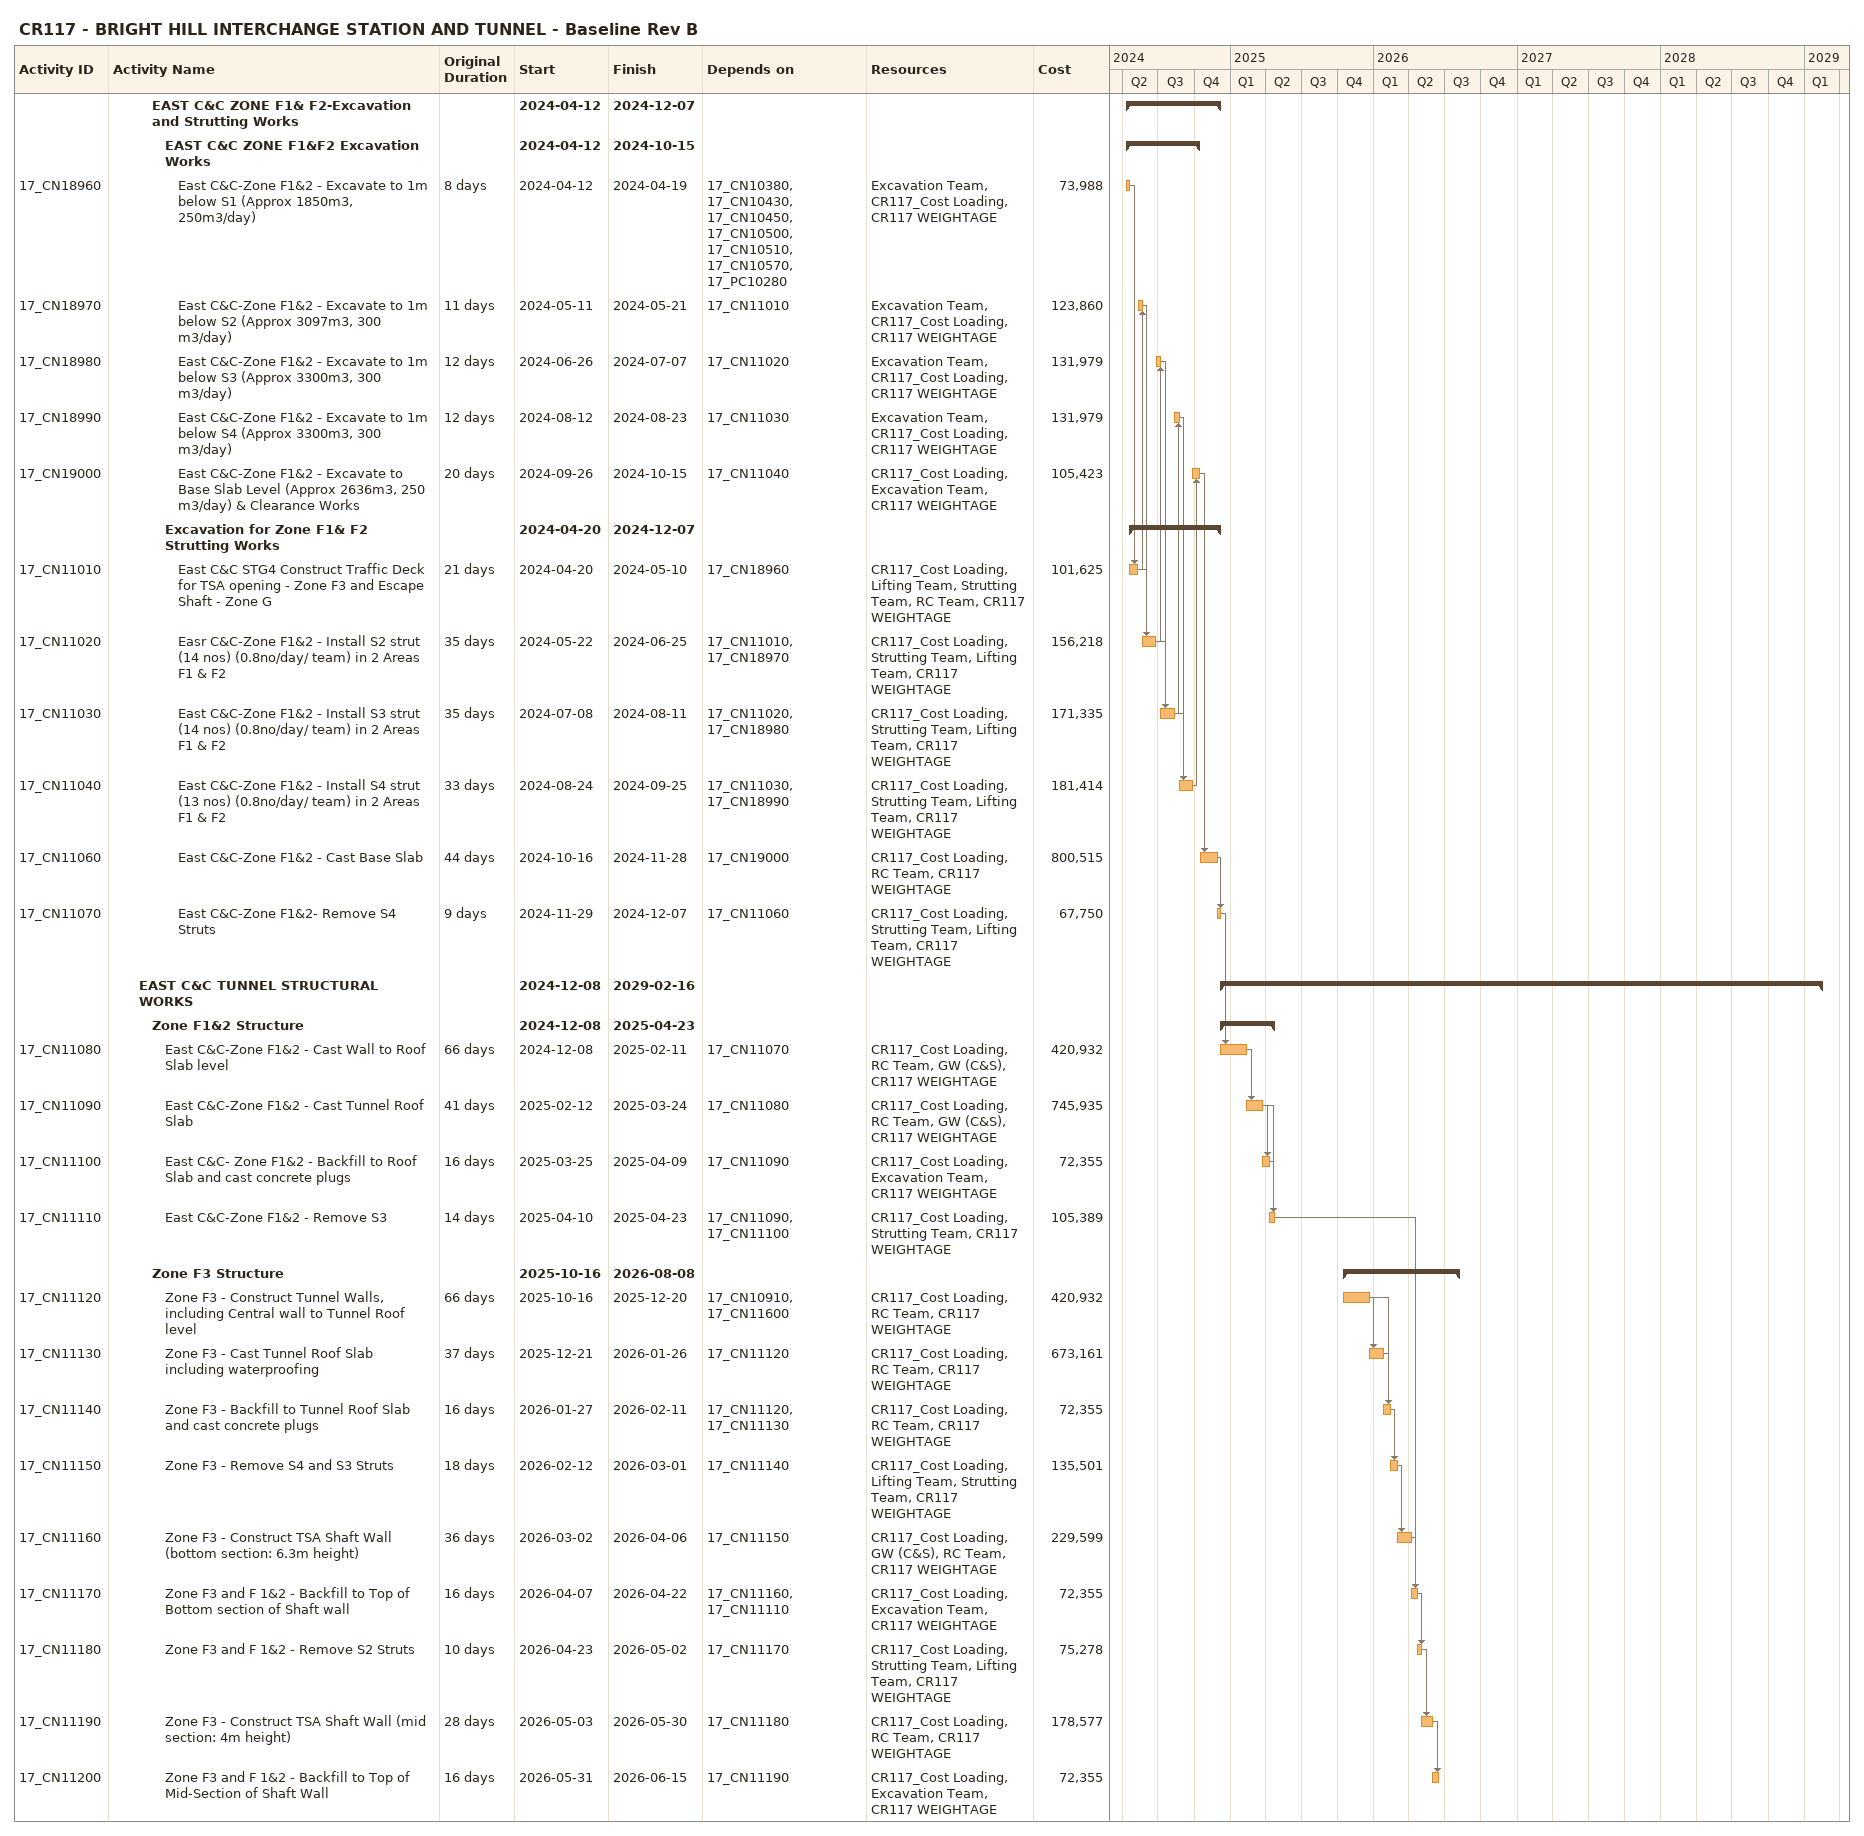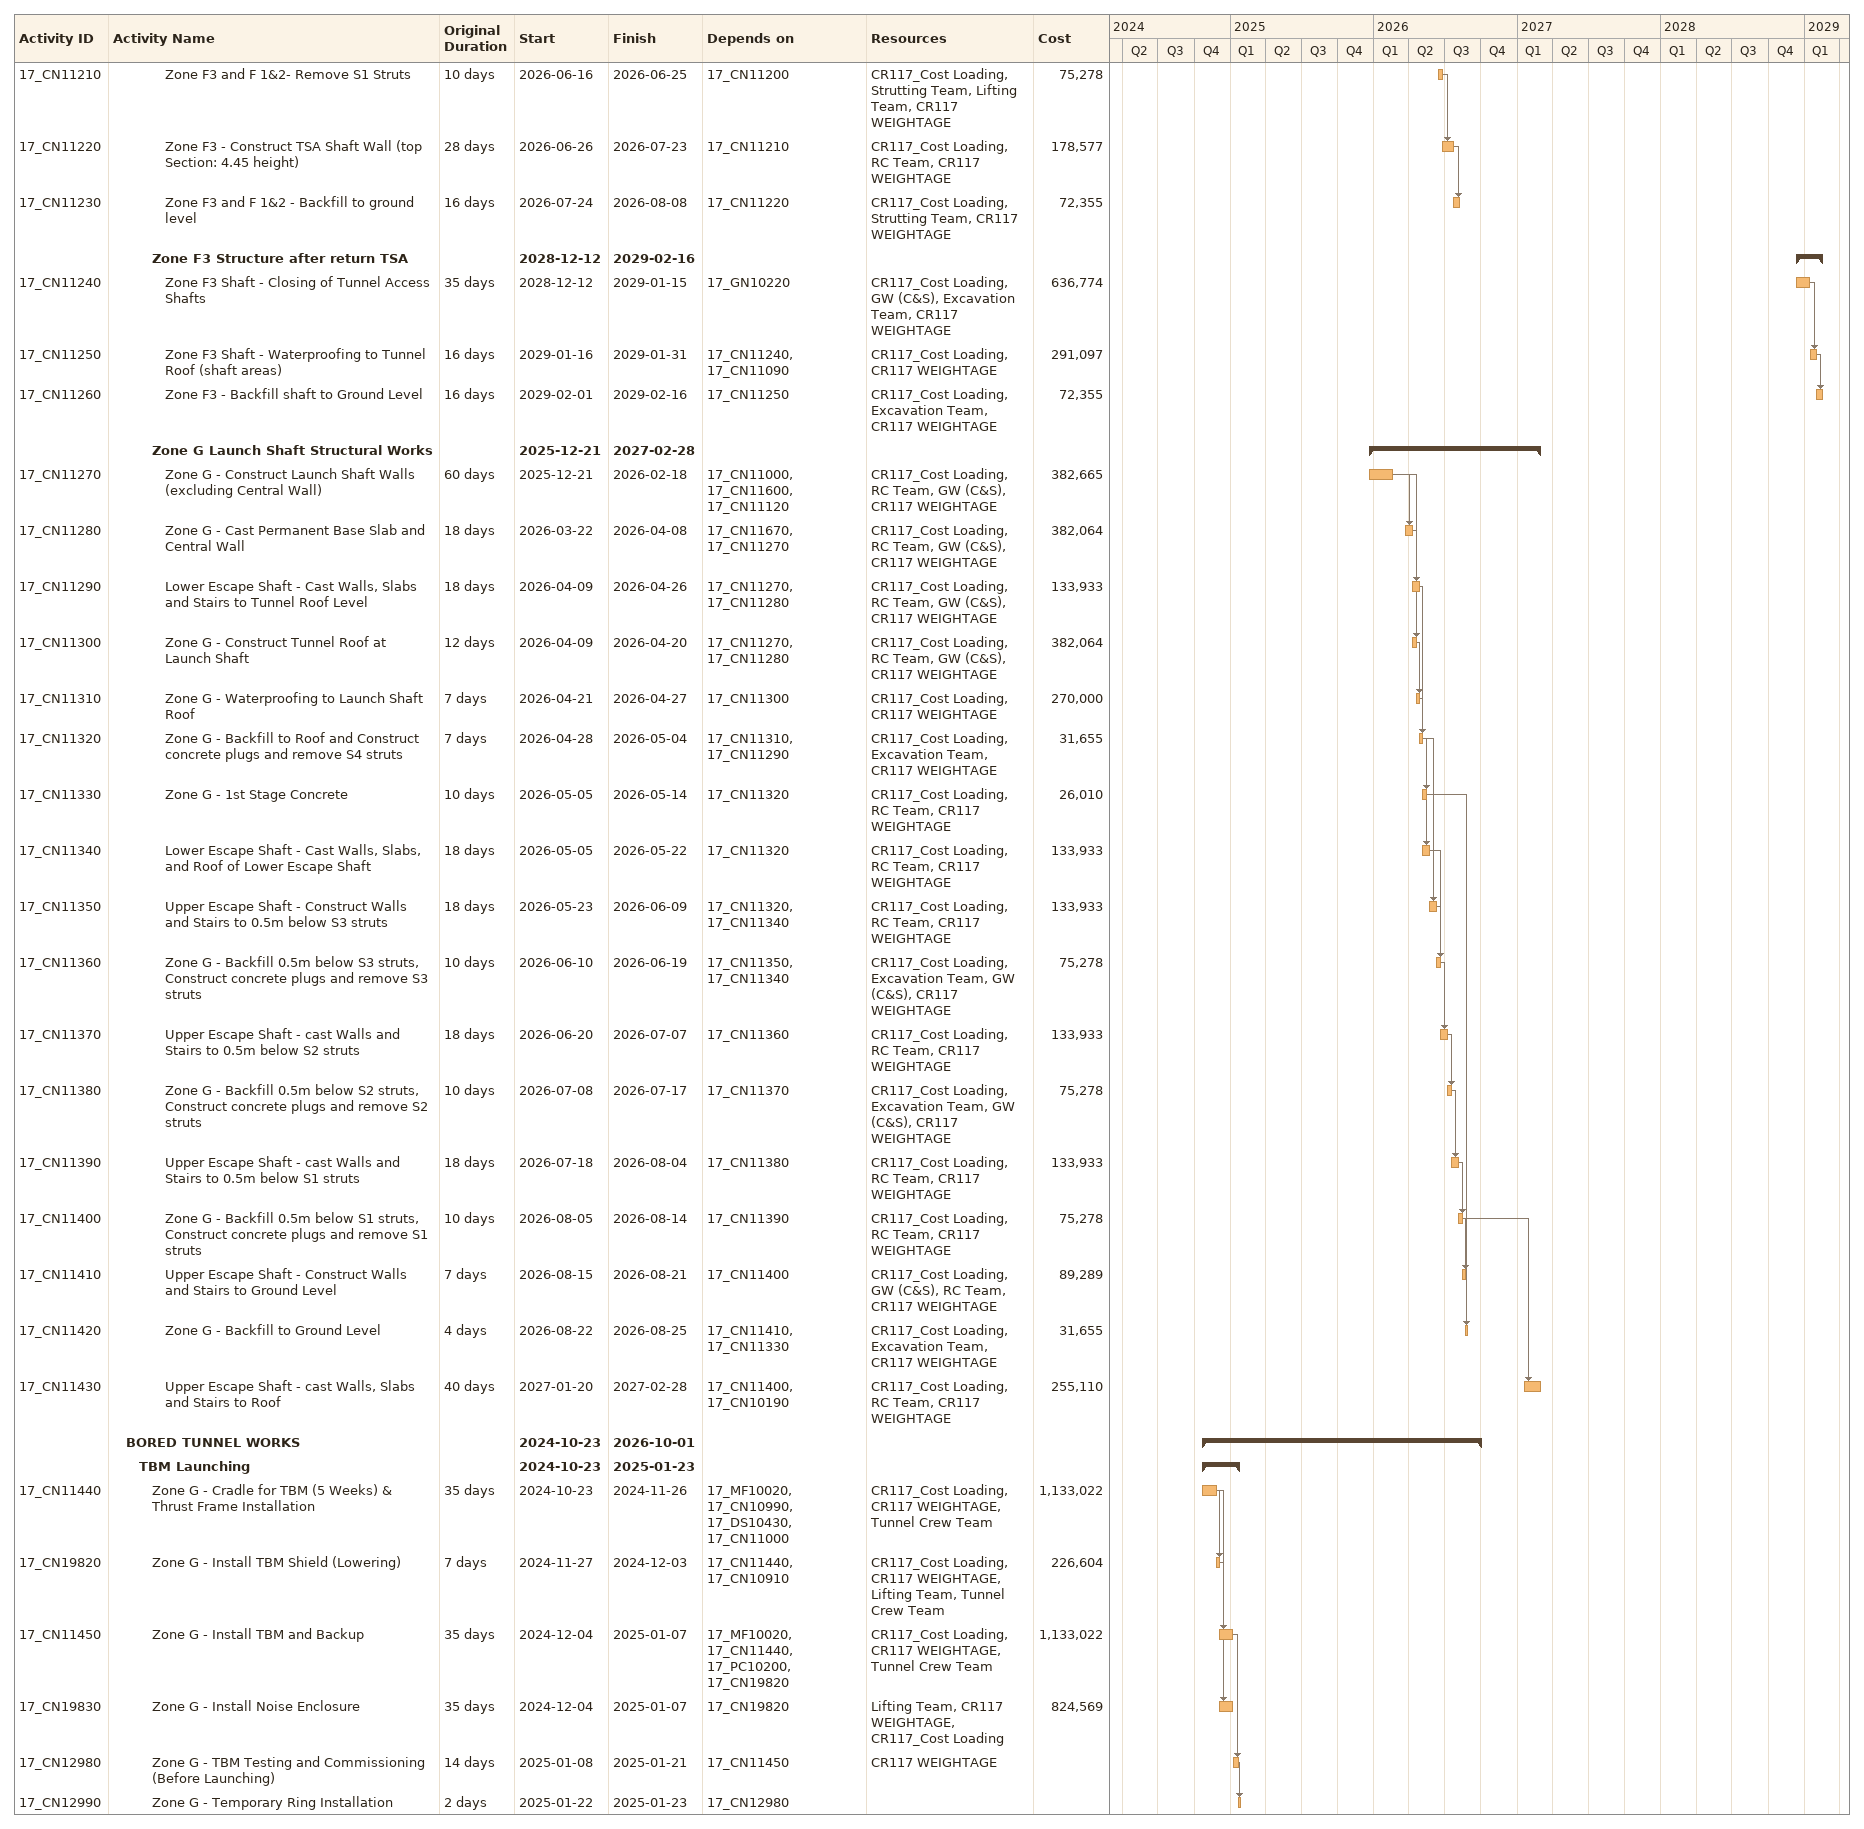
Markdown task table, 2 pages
CR117 - BRIGHT HILL INTERCHANGE STATION AND TUNNEL - Baseline Rev B

| ID | Level | Task | Original duration | Start | Finish | Predecessors | Resources | Cost |
|---|---|---|---|---|---|---|---|---|
|  | 4 | **EAST C&C ZONE F1& F2-Excavation and Strutting Works** |  | 2024-04-12 | 2024-12-07 |  |  |  |
|  | 5 | **EAST C&C ZONE F1&F2 Excavation Works** |  | 2024-04-12 | 2024-10-15 |  |  |  |
| 17_CN18960 | 6 | East C&C-Zone F1&2 - Excavate to 1m below S1 (Approx 1850m3, 250m3/day) | 8d | 2024-04-12 | 2024-04-19 | 17_CN10380, 17_CN10430, 17_CN10450, 17_CN10500, 17_CN10510, 17_CN10570, 17_PC10280 | Excavation Team, CR117_Cost Loading, CR117 WEIGHTAGE | 73988 |
| 17_CN18970 | 6 | East C&C-Zone F1&2 - Excavate to 1m below S2 (Approx 3097m3, 300 m3/day) | 11d | 2024-05-11 | 2024-05-21 | 17_CN11010 | Excavation Team, CR117_Cost Loading, CR117 WEIGHTAGE | 123860 |
| 17_CN18980 | 6 | East C&C-Zone F1&2 - Excavate to 1m below S3 (Approx 3300m3, 300 m3/day) | 12d | 2024-06-26 | 2024-07-07 | 17_CN11020 | Excavation Team, CR117_Cost Loading, CR117 WEIGHTAGE | 131979 |
| 17_CN18990 | 6 | East C&C-Zone F1&2 - Excavate to 1m below S4 (Approx 3300m3, 300 m3/day) | 12d | 2024-08-12 | 2024-08-23 | 17_CN11030 | Excavation Team, CR117_Cost Loading, CR117 WEIGHTAGE | 131979 |
| 17_CN19000 | 6 | East C&C-Zone F1&2 - Excavate to Base Slab Level (Approx 2636m3, 250 m3/day) & Clearance Works | 20d | 2024-09-26 | 2024-10-15 | 17_CN11040 | CR117_Cost Loading, Excavation Team, CR117 WEIGHTAGE | 105423 |
|  | 5 | **Excavation for Zone F1& F2 Strutting Works** |  | 2024-04-20 | 2024-12-07 |  |  |  |
| 17_CN11010 | 6 | East C&C STG4 Construct Traffic Deck for TSA opening - Zone F3 and Escape Shaft - Zone G | 21d | 2024-04-20 | 2024-05-10 | 17_CN18960 | CR117_Cost Loading, Lifting Team, Strutting Team, RC Team, CR117 WEIGHTAGE | 101625 |
| 17_CN11020 | 6 | Easr C&C-Zone F1&2 - Install S2 strut (14 nos) (0.8no/day/ team) in 2 Areas F1 & F2 | 35d | 2024-05-22 | 2024-06-25 | 17_CN11010, 17_CN18970 | CR117_Cost Loading, Strutting Team, Lifting Team, CR117 WEIGHTAGE | 156218 |
| 17_CN11030 | 6 | East C&C-Zone F1&2 - Install S3 strut (14 nos) (0.8no/day/ team) in 2 Areas F1 & F2 | 35d | 2024-07-08 | 2024-08-11 | 17_CN11020, 17_CN18980 | CR117_Cost Loading, Strutting Team, Lifting Team, CR117 WEIGHTAGE | 171335 |
| 17_CN11040 | 6 | East C&C-Zone F1&2 - Install S4 strut (13 nos) (0.8no/day/ team) in 2 Areas F1 & F2 | 33d | 2024-08-24 | 2024-09-25 | 17_CN11030, 17_CN18990 | CR117_Cost Loading, Strutting Team, Lifting Team, CR117 WEIGHTAGE | 181414 |
| 17_CN11060 | 6 | East C&C-Zone F1&2 - Cast Base Slab | 44d | 2024-10-16 | 2024-11-28 | 17_CN19000 | CR117_Cost Loading, RC Team, CR117 WEIGHTAGE | 800515 |
| 17_CN11070 | 6 | East C&C-Zone F1&2- Remove S4 Struts | 9d | 2024-11-29 | 2024-12-07 | 17_CN11060 | CR117_Cost Loading, Strutting Team, Lifting Team, CR117 WEIGHTAGE | 67750 |
|  | 3 | **EAST C&C TUNNEL STRUCTURAL WORKS** |  | 2024-12-08 | 2029-02-16 |  |  |  |
|  | 4 | **Zone F1&2 Structure** |  | 2024-12-08 | 2025-04-23 |  |  |  |
| 17_CN11080 | 5 | East C&C-Zone F1&2 - Cast Wall to Roof Slab level | 66d | 2024-12-08 | 2025-02-11 | 17_CN11070 | CR117_Cost Loading, RC Team, GW (C&S), CR117 WEIGHTAGE | 420932 |
| 17_CN11090 | 5 | East C&C-Zone F1&2 - Cast Tunnel Roof Slab | 41d | 2025-02-12 | 2025-03-24 | 17_CN11080 | CR117_Cost Loading, RC Team, GW (C&S), CR117 WEIGHTAGE | 745935 |
| 17_CN11100 | 5 | East C&C- Zone F1&2 - Backfill to Roof Slab and cast concrete plugs | 16d | 2025-03-25 | 2025-04-09 | 17_CN11090 | CR117_Cost Loading, Excavation Team, CR117 WEIGHTAGE | 72355 |
| 17_CN11110 | 5 | East C&C-Zone F1&2 - Remove S3 | 14d | 2025-04-10 | 2025-04-23 | 17_CN11090, 17_CN11100 | CR117_Cost Loading, Strutting Team, CR117 WEIGHTAGE | 105389 |
|  | 4 | **Zone F3 Structure** |  | 2025-10-16 | 2026-08-08 |  |  |  |
| 17_CN11120 | 5 | Zone F3 - Construct Tunnel Walls, including Central wall to Tunnel Roof level | 66d | 2025-10-16 | 2025-12-20 | 17_CN10910, 17_CN11600 | CR117_Cost Loading, RC Team, CR117 WEIGHTAGE | 420932 |
| 17_CN11130 | 5 | Zone F3 - Cast Tunnel Roof Slab including waterproofing | 37d | 2025-12-21 | 2026-01-26 | 17_CN11120 | CR117_Cost Loading, RC Team, CR117 WEIGHTAGE | 673161 |
| 17_CN11140 | 5 | Zone F3 - Backfill to Tunnel Roof Slab and cast concrete plugs | 16d | 2026-01-27 | 2026-02-11 | 17_CN11120, 17_CN11130 | CR117_Cost Loading, RC Team, CR117 WEIGHTAGE | 72355 |
| 17_CN11150 | 5 | Zone F3 - Remove S4 and S3 Struts | 18d | 2026-02-12 | 2026-03-01 | 17_CN11140 | CR117_Cost Loading, Lifting Team, Strutting Team, CR117 WEIGHTAGE | 135501 |
| 17_CN11160 | 5 | Zone F3 - Construct TSA Shaft Wall (bottom section: 6.3m height) | 36d | 2026-03-02 | 2026-04-06 | 17_CN11150 | CR117_Cost Loading, GW (C&S), RC Team, CR117 WEIGHTAGE | 229599 |
| 17_CN11170 | 5 | Zone F3 and F 1&2 - Backfill to Top of Bottom section of Shaft wall | 16d | 2026-04-07 | 2026-04-22 | 17_CN11160, 17_CN11110 | CR117_Cost Loading, Excavation Team, CR117 WEIGHTAGE | 72355 |
| 17_CN11180 | 5 | Zone F3 and F 1&2 - Remove S2 Struts | 10d | 2026-04-23 | 2026-05-02 | 17_CN11170 | CR117_Cost Loading, Strutting Team, Lifting Team, CR117 WEIGHTAGE | 75278 |
| 17_CN11190 | 5 | Zone F3 - Construct TSA Shaft Wall (mid section: 4m height) | 28d | 2026-05-03 | 2026-05-30 | 17_CN11180 | CR117_Cost Loading, RC Team, CR117 WEIGHTAGE | 178577 |
| 17_CN11200 | 5 | Zone F3 and F 1&2 - Backfill to Top of Mid-Section of Shaft Wall | 16d | 2026-05-31 | 2026-06-15 | 17_CN11190 | CR117_Cost Loading, Excavation Team, CR117 WEIGHTAGE | 72355 |
| 17_CN11210 | 5 | Zone F3 and F 1&2- Remove S1 Struts | 10d | 2026-06-16 | 2026-06-25 | 17_CN11200 | CR117_Cost Loading, Strutting Team, Lifting Team, CR117 WEIGHTAGE | 75278 |
| 17_CN11220 | 5 | Zone F3 - Construct TSA Shaft Wall (top Section: 4.45 height) | 28d | 2026-06-26 | 2026-07-23 | 17_CN11210 | CR117_Cost Loading, RC Team, CR117 WEIGHTAGE | 178577 |
| 17_CN11230 | 5 | Zone F3 and F 1&2 - Backfill to ground level | 16d | 2026-07-24 | 2026-08-08 | 17_CN11220 | CR117_Cost Loading, Strutting Team, CR117 WEIGHTAGE | 72355 |
|  | 4 | **Zone F3 Structure after return TSA** |  | 2028-12-12 | 2029-02-16 |  |  |  |
| 17_CN11240 | 5 | Zone F3 Shaft - Closing of Tunnel Access Shafts | 35d | 2028-12-12 | 2029-01-15 | 17_GN10220 | CR117_Cost Loading, GW (C&S), Excavation Team, CR117 WEIGHTAGE | 636774 |
| 17_CN11250 | 5 | Zone F3 Shaft - Waterproofing to Tunnel Roof (shaft areas) | 16d | 2029-01-16 | 2029-01-31 | 17_CN11240, 17_CN11090 | CR117_Cost Loading, CR117 WEIGHTAGE | 291097 |
| 17_CN11260 | 5 | Zone F3 - Backfill shaft to Ground Level | 16d | 2029-02-01 | 2029-02-16 | 17_CN11250 | CR117_Cost Loading, Excavation Team, CR117 WEIGHTAGE | 72355 |
|  | 4 | **Zone G Launch Shaft Structural Works** |  | 2025-12-21 | 2027-02-28 |  |  |  |
| 17_CN11270 | 5 | Zone G - Construct Launch Shaft Walls (excluding Central Wall) | 60d | 2025-12-21 | 2026-02-18 | 17_CN11000, 17_CN11600, 17_CN11120 | CR117_Cost Loading, RC Team, GW (C&S), CR117 WEIGHTAGE | 382665 |
| 17_CN11280 | 5 | Zone G - Cast Permanent Base Slab and Central Wall | 18d | 2026-03-22 | 2026-04-08 | 17_CN11670, 17_CN11270 | CR117_Cost Loading, RC Team, GW (C&S), CR117 WEIGHTAGE | 382064 |
| 17_CN11290 | 5 | Lower Escape Shaft - Cast Walls, Slabs and Stairs to Tunnel Roof Level | 18d | 2026-04-09 | 2026-04-26 | 17_CN11270, 17_CN11280 | CR117_Cost Loading, RC Team, GW (C&S), CR117 WEIGHTAGE | 133933 |
| 17_CN11300 | 5 | Zone G - Construct Tunnel Roof at Launch Shaft | 12d | 2026-04-09 | 2026-04-20 | 17_CN11270, 17_CN11280 | CR117_Cost Loading, RC Team, GW (C&S), CR117 WEIGHTAGE | 382064 |
| 17_CN11310 | 5 | Zone G - Waterproofing to Launch Shaft Roof | 7d | 2026-04-21 | 2026-04-27 | 17_CN11300 | CR117_Cost Loading, CR117 WEIGHTAGE | 270000 |
| 17_CN11320 | 5 | Zone G - Backfill to Roof and Construct concrete plugs and remove S4 struts | 7d | 2026-04-28 | 2026-05-04 | 17_CN11310, 17_CN11290 | CR117_Cost Loading, Excavation Team, CR117 WEIGHTAGE | 31655 |
| 17_CN11330 | 5 | Zone G - 1st Stage Concrete | 10d | 2026-05-05 | 2026-05-14 | 17_CN11320 | CR117_Cost Loading, RC Team, CR117 WEIGHTAGE | 26010 |
| 17_CN11340 | 5 | Lower Escape Shaft - Cast Walls, Slabs, and Roof of Lower Escape Shaft | 18d | 2026-05-05 | 2026-05-22 | 17_CN11320 | CR117_Cost Loading, RC Team, CR117 WEIGHTAGE | 133933 |
| 17_CN11350 | 5 | Upper Escape Shaft - Construct Walls and Stairs to 0.5m below S3 struts | 18d | 2026-05-23 | 2026-06-09 | 17_CN11320, 17_CN11340 | CR117_Cost Loading, RC Team, CR117 WEIGHTAGE | 133933 |
| 17_CN11360 | 5 | Zone G - Backfill 0.5m below S3 struts, Construct concrete plugs and remove S3 struts | 10d | 2026-06-10 | 2026-06-19 | 17_CN11350, 17_CN11340 | CR117_Cost Loading, Excavation Team, GW (C&S), CR117 WEIGHTAGE | 75278 |
| 17_CN11370 | 5 | Upper Escape Shaft - cast Walls and Stairs to 0.5m below S2 struts | 18d | 2026-06-20 | 2026-07-07 | 17_CN11360 | CR117_Cost Loading, RC Team, CR117 WEIGHTAGE | 133933 |
| 17_CN11380 | 5 | Zone G - Backfill 0.5m below S2 struts, Construct concrete plugs and remove S2 struts | 10d | 2026-07-08 | 2026-07-17 | 17_CN11370 | CR117_Cost Loading, Excavation Team, GW (C&S), CR117 WEIGHTAGE | 75278 |
| 17_CN11390 | 5 | Upper Escape Shaft - cast Walls and Stairs to 0.5m below S1 struts | 18d | 2026-07-18 | 2026-08-04 | 17_CN11380 | CR117_Cost Loading, RC Team, CR117 WEIGHTAGE | 133933 |
| 17_CN11400 | 5 | Zone G - Backfill 0.5m below S1 struts, Construct concrete plugs and remove S1 struts | 10d | 2026-08-05 | 2026-08-14 | 17_CN11390 | CR117_Cost Loading, RC Team, CR117 WEIGHTAGE | 75278 |
| 17_CN11410 | 5 | Upper Escape Shaft - Construct Walls and Stairs to Ground Level | 7d | 2026-08-15 | 2026-08-21 | 17_CN11400 | CR117_Cost Loading, GW (C&S), RC Team, CR117 WEIGHTAGE | 89289 |
| 17_CN11420 | 5 | Zone G - Backfill to Ground Level | 4d | 2026-08-22 | 2026-08-25 | 17_CN11410, 17_CN11330 | CR117_Cost Loading, Excavation Team, CR117 WEIGHTAGE | 31655 |
| 17_CN11430 | 5 | Upper Escape Shaft - cast Walls, Slabs and Stairs to Roof | 40d | 2027-01-20 | 2027-02-28 | 17_CN11400, 17_CN10190 | CR117_Cost Loading, RC Team, CR117 WEIGHTAGE | 255110 |
|  | 2 | **BORED TUNNEL WORKS** |  | 2024-10-23 | 2026-10-01 |  |  |  |
|  | 3 | **TBM Launching** |  | 2024-10-23 | 2025-01-23 |  |  |  |
| 17_CN11440 | 4 | Zone G - Cradle for TBM (5 Weeks) & Thrust Frame Installation | 35d | 2024-10-23 | 2024-11-26 | 17_MF10020, 17_CN10990, 17_DS10430, 17_CN11000 | CR117_Cost Loading, CR117 WEIGHTAGE, Tunnel Crew Team | 1133022 |
| 17_CN19820 | 4 | Zone G - Install TBM Shield (Lowering) | 7d | 2024-11-27 | 2024-12-03 | 17_CN11440, 17_CN10910 | CR117_Cost Loading, CR117 WEIGHTAGE, Lifting Team, Tunnel Crew Team | 226604 |
| 17_CN11450 | 4 | Zone G - Install TBM and Backup | 35d | 2024-12-04 | 2025-01-07 | 17_MF10020, 17_CN11440, 17_PC10200, 17_CN19820 | CR117_Cost Loading, CR117 WEIGHTAGE, Tunnel Crew Team | 1133022 |
| 17_CN19830 | 4 | Zone G - Install Noise Enclosure | 35d | 2024-12-04 | 2025-01-07 | 17_CN19820 | Lifting Team, CR117 WEIGHTAGE, CR117_Cost Loading | 824569 |
| 17_CN12980 | 4 | Zone G - TBM Testing and Commissioning (Before Launching) | 14d | 2025-01-08 | 2025-01-21 | 17_CN11450 | CR117 WEIGHTAGE |  |
| 17_CN12990 | 4 | Zone G - Temporary Ring Installation | 2d | 2025-01-22 | 2025-01-23 | 17_CN12980 |  |  |
